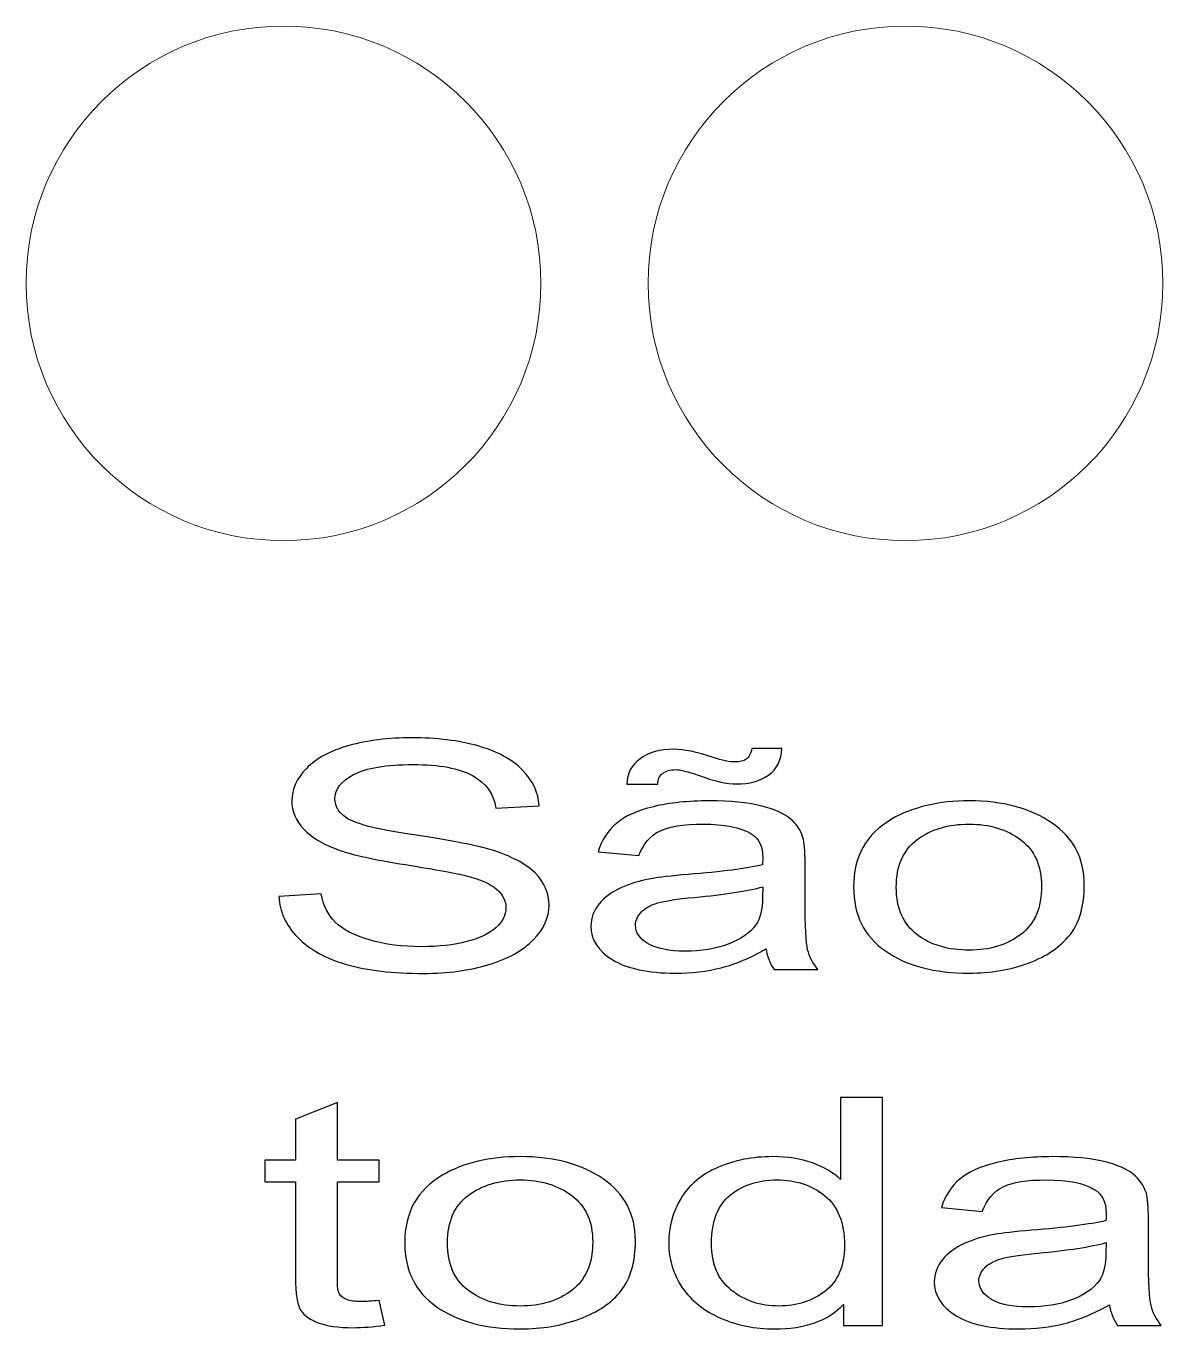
# Model space of a CAD drawing. Header units: millimetres. Extents: x -2444 to 3336, y -980 to 1690.
# Drawn here: x -177.4 to -47.9, y -972.8 to -824.3 of the extents above; entities that cross this region are included whole.
import ezdxf

# ---------------------------------------------------------------- set-up
doc = ezdxf.new("R2010")
doc.units = ezdxf.units.MM
doc.header["$MEASUREMENT"] = 0
doc.layers.add('Camada 1', color=7, linetype='Continuous')

msp = doc.modelspace()

# ---------------------------------------------------------------- linework, layer by layer
at = {"layer": 'Camada 1', "color": 250, "lineweight": 9}
for points in [[(-177.3783, -853.5913), (-177.3783, -869.788), (-164.2482, -882.9181), (-148.0514, -882.9181), (-148.0514, -882.9181), (-131.8545, -882.9182), (-118.7244, -869.7881), (-118.7244, -853.5913), (-118.7244, -853.5913), (-118.7243, -837.3945), (-131.8544, -824.2644), (-148.0512, -824.2644), (-148.0512, -824.2644), (-164.2481, -824.2643), (-177.3783, -837.3944), (-177.3783, -853.5913)], [(-177.3783, -853.5913), (-177.3783, -869.788), (-164.2482, -882.9181), (-148.0514, -882.9181), (-148.0514, -882.9181), (-131.8545, -882.9182), (-118.7244, -869.7881), (-118.7243, -853.5913), (-118.7243, -853.5913), (-118.7243, -837.3945), (-131.8544, -824.2644), (-148.0512, -824.2644), (-148.0512, -824.2644), (-164.2481, -824.2643), (-177.3783, -837.3944), (-177.3783, -853.5913)], [(-177.3783, -853.5913), (-177.3783, -869.788), (-164.2482, -882.9181), (-148.0514, -882.9181), (-148.0514, -882.9181), (-131.8545, -882.9182), (-118.7244, -869.7881), (-118.7243, -853.5913), (-118.7243, -853.5913), (-118.7243, -837.3945), (-131.8544, -824.2644), (-148.0512, -824.2644), (-148.0512, -824.2644), (-164.2481, -824.2643), (-177.3783, -837.3944), (-177.3783, -853.5913)], [(-177.3783, -853.5913), (-177.3783, -869.788), (-164.2482, -882.9181), (-148.0514, -882.9181), (-148.0514, -882.9181), (-131.8545, -882.9182), (-118.7244, -869.7881), (-118.7243, -853.5913), (-118.7243, -853.5913), (-118.7243, -837.3945), (-131.8544, -824.2644), (-148.0512, -824.2644), (-148.0512, -824.2644), (-164.2481, -824.2643), (-177.3783, -837.3944), (-177.3783, -853.5913)], [(-177.3783, -853.5913), (-177.3783, -869.788), (-164.2482, -882.9181), (-148.0514, -882.9181), (-148.0514, -882.9181), (-131.8545, -882.9182), (-118.7244, -869.7881), (-118.7243, -853.5913), (-118.7243, -853.5913), (-118.7243, -837.3945), (-131.8544, -824.2644), (-148.0512, -824.2644), (-148.0512, -824.2644), (-164.2481, -824.2643), (-177.3783, -837.3944), (-177.3783, -853.5913)], [(-177.3783, -853.5913), (-177.3783, -869.788), (-164.2482, -882.9181), (-148.0514, -882.9181), (-148.0514, -882.9181), (-131.8545, -882.9182), (-118.7244, -869.7881), (-118.7243, -853.5913), (-118.7243, -853.5913), (-118.7243, -837.3945), (-131.8544, -824.2644), (-148.0512, -824.2644), (-148.0512, -824.2644), (-164.2481, -824.2643), (-177.3783, -837.3944), (-177.3783, -853.5913)], [(-177.3783, -853.5913), (-177.3783, -869.788), (-164.2482, -882.9181), (-148.0514, -882.9181), (-148.0514, -882.9181), (-131.8545, -882.9182), (-118.7244, -869.7881), (-118.7243, -853.5913), (-118.7243, -853.5913), (-118.7243, -837.3945), (-131.8544, -824.2644), (-148.0512, -824.2644), (-148.0512, -824.2644), (-164.2481, -824.2643), (-177.3783, -837.3944), (-177.3783, -853.5913)], [(-177.3783, -853.5913), (-177.3783, -869.788), (-164.2482, -882.9181), (-148.0514, -882.9181), (-148.0514, -882.9181), (-131.8545, -882.9182), (-118.7244, -869.7881), (-118.7243, -853.5913), (-118.7243, -853.5913), (-118.7243, -837.3945), (-131.8544, -824.2644), (-148.0512, -824.2644), (-148.0512, -824.2644), (-164.2481, -824.2643), (-177.3783, -837.3944), (-177.3783, -853.5913)], [(-177.3783, -853.5913), (-177.3783, -869.788), (-164.2482, -882.9181), (-148.0514, -882.9181), (-148.0514, -882.9181), (-131.8545, -882.9182), (-118.7244, -869.7881), (-118.7243, -853.5913), (-118.7243, -853.5913), (-118.7243, -837.3945), (-131.8544, -824.2644), (-148.0512, -824.2644), (-148.0512, -824.2644), (-164.2481, -824.2643), (-177.3783, -837.3944), (-177.3783, -853.5913)], [(-177.3783, -853.5913), (-177.3783, -869.788), (-164.2482, -882.9181), (-148.0514, -882.9181), (-148.0514, -882.9181), (-131.8545, -882.9182), (-118.7244, -869.7881), (-118.7243, -853.5913), (-118.7243, -853.5913), (-118.7243, -837.3945), (-131.8544, -824.2644), (-148.0512, -824.2644), (-148.0512, -824.2644), (-164.2481, -824.2643), (-177.3783, -837.3944), (-177.3783, -853.5913)], [(-177.3783, -853.5913), (-177.3783, -869.788), (-164.2482, -882.9181), (-148.0514, -882.9181), (-148.0514, -882.9181), (-131.8545, -882.9182), (-118.7244, -869.7881), (-118.7243, -853.5913), (-118.7243, -853.5913), (-118.7243, -837.3945), (-131.8544, -824.2644), (-148.0512, -824.2644), (-148.0512, -824.2644), (-164.2481, -824.2643), (-177.3783, -837.3944), (-177.3783, -853.5913)], [(-177.3783, -853.5913), (-177.3783, -869.788), (-164.2482, -882.9181), (-148.0514, -882.9181), (-148.0514, -882.9181), (-131.8545, -882.9182), (-118.7244, -869.7881), (-118.7243, -853.5913), (-118.7243, -853.5913), (-118.7243, -837.3945), (-131.8544, -824.2644), (-148.0512, -824.2644), (-148.0512, -824.2644), (-164.2481, -824.2643), (-177.3783, -837.3944), (-177.3783, -853.5913)], [(-177.3783, -853.5913), (-177.3783, -869.788), (-164.2482, -882.9181), (-148.0514, -882.9181), (-148.0514, -882.9181), (-131.8545, -882.9182), (-118.7244, -869.7881), (-118.7243, -853.5913), (-118.7243, -853.5913), (-118.7243, -837.3945), (-131.8544, -824.2644), (-148.0512, -824.2644), (-148.0512, -824.2644), (-164.2481, -824.2643), (-177.3783, -837.3944), (-177.3783, -853.5913)], [(-177.3783, -853.5913), (-177.3783, -869.788), (-164.2482, -882.9181), (-148.0514, -882.9181), (-148.0514, -882.9181), (-131.8545, -882.9182), (-118.7244, -869.7881), (-118.7243, -853.5913), (-118.7243, -853.5913), (-118.7243, -837.3945), (-131.8544, -824.2644), (-148.0512, -824.2644), (-148.0512, -824.2644), (-164.2481, -824.2643), (-177.3783, -837.3944), (-177.3783, -853.5913)], [(-177.3783, -853.5913), (-177.3783, -869.788), (-164.2482, -882.9181), (-148.0514, -882.9181), (-148.0514, -882.9181), (-131.8545, -882.9182), (-118.7244, -869.7881), (-118.7243, -853.5913), (-118.7243, -853.5913), (-118.7243, -837.3945), (-131.8544, -824.2644), (-148.0512, -824.2644), (-148.0512, -824.2644), (-164.2481, -824.2643), (-177.3783, -837.3944), (-177.3783, -853.5913)], [(-177.3783, -853.5913), (-177.3783, -869.788), (-164.2482, -882.9181), (-148.0514, -882.9181), (-148.0514, -882.9181), (-131.8545, -882.9182), (-118.7244, -869.7881), (-118.7243, -853.5913), (-118.7243, -853.5913), (-118.7243, -837.3945), (-131.8544, -824.2644), (-148.0512, -824.2644), (-148.0512, -824.2644), (-164.2481, -824.2643), (-177.3783, -837.3944), (-177.3783, -853.5913)], [(-177.3783, -853.5913), (-177.3783, -869.788), (-164.2482, -882.9181), (-148.0514, -882.9181), (-148.0514, -882.9181), (-131.8545, -882.9182), (-118.7244, -869.7881), (-118.7243, -853.5913), (-118.7243, -853.5913), (-118.7243, -837.3945), (-131.8544, -824.2644), (-148.0512, -824.2644), (-148.0512, -824.2644), (-164.2481, -824.2643), (-177.3783, -837.3944), (-177.3783, -853.5913)], [(-177.3783, -853.5913), (-177.3783, -869.788), (-164.2482, -882.9181), (-148.0514, -882.9181), (-148.0514, -882.9181), (-131.8545, -882.9182), (-118.7244, -869.7881), (-118.7243, -853.5913), (-118.7243, -853.5913), (-118.7243, -837.3945), (-131.8544, -824.2644), (-148.0512, -824.2644), (-148.0512, -824.2644), (-164.2481, -824.2643), (-177.3783, -837.3944), (-177.3783, -853.5913)], [(-177.3783, -853.5913), (-177.3783, -869.788), (-164.2482, -882.9181), (-148.0514, -882.9181), (-148.0514, -882.9181), (-131.8545, -882.9182), (-118.7244, -869.7881), (-118.7243, -853.5913), (-118.7243, -853.5913), (-118.7243, -837.3945), (-131.8544, -824.2644), (-148.0512, -824.2644), (-148.0512, -824.2644), (-164.2481, -824.2643), (-177.3783, -837.3944), (-177.3783, -853.5913)], [(-177.3783, -853.5913), (-177.3783, -869.788), (-164.2482, -882.9181), (-148.0514, -882.9181), (-148.0514, -882.9181), (-131.8545, -882.9182), (-118.7244, -869.7881), (-118.7243, -853.5913), (-118.7243, -853.5913), (-118.7243, -837.3945), (-131.8544, -824.2644), (-148.0512, -824.2644), (-148.0512, -824.2644), (-164.2481, -824.2643), (-177.3783, -837.3944), (-177.3783, -853.5913)], [(-177.3783, -853.5913), (-177.3783, -869.788), (-164.2482, -882.9181), (-148.0514, -882.9181), (-148.0514, -882.9181), (-131.8545, -882.9182), (-118.7244, -869.7881), (-118.7243, -853.5913), (-118.7243, -853.5913), (-118.7243, -837.3945), (-131.8544, -824.2644), (-148.0512, -824.2644), (-148.0512, -824.2644), (-164.2481, -824.2643), (-177.3783, -837.3944), (-177.3783, -853.5913)], [(-106.5148, -853.5912), (-106.5148, -869.7879), (-93.3847, -882.918), (-77.1879, -882.918), (-77.1879, -882.918), (-60.991, -882.9181), (-47.8609, -869.788), (-47.8609, -853.5912), (-47.8609, -853.5912), (-47.8608, -837.3944), (-60.9909, -824.2643), (-77.1877, -824.2643), (-77.1877, -824.2643), (-93.3846, -824.2642), (-106.5148, -837.3943), (-106.5148, -853.5912)], [(-106.5148, -853.5912), (-106.5148, -869.7879), (-93.3847, -882.918), (-77.1879, -882.918), (-77.1879, -882.918), (-60.991, -882.9181), (-47.8609, -869.788), (-47.8608, -853.5912), (-47.8608, -853.5912), (-47.8608, -837.3944), (-60.9909, -824.2643), (-77.1877, -824.2643), (-77.1877, -824.2643), (-93.3846, -824.2642), (-106.5148, -837.3943), (-106.5148, -853.5912)], [(-106.5148, -853.5912), (-106.5148, -869.7879), (-93.3847, -882.918), (-77.1879, -882.918), (-77.1879, -882.918), (-60.991, -882.9181), (-47.8609, -869.788), (-47.8608, -853.5912), (-47.8608, -853.5912), (-47.8608, -837.3944), (-60.9909, -824.2643), (-77.1877, -824.2643), (-77.1877, -824.2643), (-93.3846, -824.2642), (-106.5148, -837.3943), (-106.5148, -853.5912)], [(-106.5148, -853.5912), (-106.5148, -869.7879), (-93.3847, -882.918), (-77.1879, -882.918), (-77.1879, -882.918), (-60.991, -882.9181), (-47.8609, -869.788), (-47.8608, -853.5912), (-47.8608, -853.5912), (-47.8608, -837.3944), (-60.9909, -824.2643), (-77.1877, -824.2643), (-77.1877, -824.2643), (-93.3846, -824.2642), (-106.5148, -837.3943), (-106.5148, -853.5912)], [(-106.5148, -853.5912), (-106.5148, -869.7879), (-93.3847, -882.918), (-77.1879, -882.918), (-77.1879, -882.918), (-60.991, -882.9181), (-47.8609, -869.788), (-47.8608, -853.5912), (-47.8608, -853.5912), (-47.8608, -837.3944), (-60.9909, -824.2643), (-77.1877, -824.2643), (-77.1877, -824.2643), (-93.3846, -824.2642), (-106.5148, -837.3943), (-106.5148, -853.5912)], [(-106.5148, -853.5912), (-106.5148, -869.7879), (-93.3847, -882.918), (-77.1879, -882.918), (-77.1879, -882.918), (-60.991, -882.9181), (-47.8609, -869.788), (-47.8608, -853.5912), (-47.8608, -853.5912), (-47.8608, -837.3944), (-60.9909, -824.2643), (-77.1877, -824.2643), (-77.1877, -824.2643), (-93.3846, -824.2642), (-106.5148, -837.3943), (-106.5148, -853.5912)], [(-106.5148, -853.5912), (-106.5148, -869.7879), (-93.3847, -882.918), (-77.1879, -882.918), (-77.1879, -882.918), (-60.991, -882.9181), (-47.8609, -869.788), (-47.8608, -853.5912), (-47.8608, -853.5912), (-47.8608, -837.3944), (-60.9909, -824.2643), (-77.1877, -824.2643), (-77.1877, -824.2643), (-93.3846, -824.2642), (-106.5148, -837.3943), (-106.5148, -853.5912)], [(-106.5148, -853.5912), (-106.5148, -869.7879), (-93.3847, -882.918), (-77.1879, -882.918), (-77.1879, -882.918), (-60.991, -882.9181), (-47.8609, -869.788), (-47.8608, -853.5912), (-47.8608, -853.5912), (-47.8608, -837.3944), (-60.9909, -824.2643), (-77.1877, -824.2643), (-77.1877, -824.2643), (-93.3846, -824.2642), (-106.5148, -837.3943), (-106.5148, -853.5912)], [(-106.5148, -853.5912), (-106.5148, -869.7879), (-93.3847, -882.918), (-77.1879, -882.918), (-77.1879, -882.918), (-60.991, -882.9181), (-47.8609, -869.788), (-47.8608, -853.5912), (-47.8608, -853.5912), (-47.8608, -837.3944), (-60.9909, -824.2643), (-77.1877, -824.2643), (-77.1877, -824.2643), (-93.3846, -824.2642), (-106.5148, -837.3943), (-106.5148, -853.5912)], [(-106.5148, -853.5912), (-106.5148, -869.7879), (-93.3847, -882.918), (-77.1879, -882.918), (-77.1879, -882.918), (-60.991, -882.9181), (-47.8609, -869.788), (-47.8608, -853.5912), (-47.8608, -853.5912), (-47.8608, -837.3944), (-60.9909, -824.2643), (-77.1877, -824.2643), (-77.1877, -824.2643), (-93.3846, -824.2642), (-106.5148, -837.3943), (-106.5148, -853.5912)], [(-106.5148, -853.5912), (-106.5148, -869.7879), (-93.3847, -882.918), (-77.1879, -882.918), (-77.1879, -882.918), (-60.991, -882.9181), (-47.8609, -869.788), (-47.8608, -853.5912), (-47.8608, -853.5912), (-47.8608, -837.3944), (-60.9909, -824.2643), (-77.1877, -824.2643), (-77.1877, -824.2643), (-93.3846, -824.2642), (-106.5148, -837.3943), (-106.5148, -853.5912)], [(-106.5148, -853.5912), (-106.5148, -869.7879), (-93.3847, -882.918), (-77.1879, -882.918), (-77.1879, -882.918), (-60.991, -882.9181), (-47.8609, -869.788), (-47.8608, -853.5912), (-47.8608, -853.5912), (-47.8608, -837.3944), (-60.9909, -824.2643), (-77.1877, -824.2643), (-77.1877, -824.2643), (-93.3846, -824.2642), (-106.5148, -837.3943), (-106.5148, -853.5912)], [(-106.5148, -853.5912), (-106.5148, -869.7879), (-93.3847, -882.918), (-77.1879, -882.918), (-77.1879, -882.918), (-60.991, -882.9181), (-47.8609, -869.788), (-47.8608, -853.5912), (-47.8608, -853.5912), (-47.8608, -837.3944), (-60.9909, -824.2643), (-77.1877, -824.2643), (-77.1877, -824.2643), (-93.3846, -824.2642), (-106.5148, -837.3943), (-106.5148, -853.5912)], [(-106.5148, -853.5912), (-106.5148, -869.7879), (-93.3847, -882.918), (-77.1879, -882.918), (-77.1879, -882.918), (-60.991, -882.9181), (-47.8609, -869.788), (-47.8608, -853.5912), (-47.8608, -853.5912), (-47.8608, -837.3944), (-60.9909, -824.2643), (-77.1877, -824.2643), (-77.1877, -824.2643), (-93.3846, -824.2642), (-106.5148, -837.3943), (-106.5148, -853.5912)], [(-106.5148, -853.5912), (-106.5148, -869.7879), (-93.3847, -882.918), (-77.1879, -882.918), (-77.1879, -882.918), (-60.991, -882.9181), (-47.8609, -869.788), (-47.8608, -853.5912), (-47.8608, -853.5912), (-47.8608, -837.3944), (-60.9909, -824.2643), (-77.1877, -824.2643), (-77.1877, -824.2643), (-93.3846, -824.2642), (-106.5148, -837.3943), (-106.5148, -853.5912)], [(-106.5148, -853.5912), (-106.5148, -869.7879), (-93.3847, -882.918), (-77.1879, -882.918), (-77.1879, -882.918), (-60.991, -882.9181), (-47.8609, -869.788), (-47.8608, -853.5912), (-47.8608, -853.5912), (-47.8608, -837.3944), (-60.9909, -824.2643), (-77.1877, -824.2643), (-77.1877, -824.2643), (-93.3846, -824.2642), (-106.5148, -837.3943), (-106.5148, -853.5912)], [(-106.5148, -853.5912), (-106.5148, -869.7879), (-93.3847, -882.918), (-77.1879, -882.918), (-77.1879, -882.918), (-60.991, -882.9181), (-47.8609, -869.788), (-47.8608, -853.5912), (-47.8608, -853.5912), (-47.8608, -837.3944), (-60.9909, -824.2643), (-77.1877, -824.2643), (-77.1877, -824.2643), (-93.3846, -824.2642), (-106.5148, -837.3943), (-106.5148, -853.5912)], [(-106.5148, -853.5912), (-106.5148, -869.7879), (-93.3847, -882.918), (-77.1879, -882.918), (-77.1879, -882.918), (-60.991, -882.9181), (-47.8609, -869.788), (-47.8608, -853.5912), (-47.8608, -853.5912), (-47.8608, -837.3944), (-60.9909, -824.2643), (-77.1877, -824.2643), (-77.1877, -824.2643), (-93.3846, -824.2642), (-106.5148, -837.3943), (-106.5148, -853.5912)], [(-106.5148, -853.5912), (-106.5148, -869.7879), (-93.3847, -882.918), (-77.1879, -882.918), (-77.1879, -882.918), (-60.991, -882.9181), (-47.8609, -869.788), (-47.8608, -853.5912), (-47.8608, -853.5912), (-47.8608, -837.3944), (-60.9909, -824.2643), (-77.1877, -824.2643), (-77.1877, -824.2643), (-93.3846, -824.2642), (-106.5148, -837.3943), (-106.5148, -853.5912)], [(-106.5148, -853.5912), (-106.5148, -869.7879), (-93.3847, -882.918), (-77.1879, -882.918), (-77.1879, -882.918), (-60.991, -882.9181), (-47.8609, -869.788), (-47.8608, -853.5912), (-47.8608, -853.5912), (-47.8608, -837.3944), (-60.9909, -824.2643), (-77.1877, -824.2643), (-77.1877, -824.2643), (-93.3846, -824.2642), (-106.5148, -837.3943), (-106.5148, -853.5912)], [(-106.5148, -853.5912), (-106.5148, -869.7879), (-93.3847, -882.918), (-77.1879, -882.918), (-77.1879, -882.918), (-60.991, -882.9181), (-47.8609, -869.788), (-47.8608, -853.5912), (-47.8608, -853.5912), (-47.8608, -837.3944), (-60.9909, -824.2643), (-77.1877, -824.2643), (-77.1877, -824.2643), (-93.3846, -824.2642), (-106.5148, -837.3943), (-106.5148, -853.5912)]]:
    msp.add_open_spline(points, degree=3, knots=[0, 0, 0, 0, 0.2, 0.2, 0.2, 0.2, 0.4, 0.4, 0.4, 0.4, 0.6, 0.6, 0.6, 0.6, 1, 1, 1, 1], dxfattribs=at)
for points in [[(-148.0512, -824.2644), (-148.0512, -824.2644), (-148.0512, -824.2644), (-148.0512, -824.2644)], [(-77.1877, -824.2643), (-77.1877, -824.2643), (-77.1877, -824.2643), (-77.1877, -824.2643)], [(-177.3783, -853.5913), (-177.3783, -853.5913), (-177.3783, -853.5913), (-177.3783, -853.5913)], [(-177.3783, -853.5913), (-177.3783, -853.5913), (-177.3783, -853.5913), (-177.3783, -853.5913)], [(-118.7244, -853.5913), (-118.7244, -853.5913), (-118.7243, -853.5913), (-118.7243, -853.5913)], [(-106.5148, -853.5912), (-106.5148, -853.5912), (-106.5148, -853.5912), (-106.5148, -853.5912)], [(-106.5148, -853.5912), (-106.5148, -853.5912), (-106.5148, -853.5912), (-106.5148, -853.5912)], [(-47.8609, -853.5912), (-47.8609, -853.5912), (-47.8608, -853.5912), (-47.8608, -853.5912)], [(-148.0514, -882.9181), (-148.0514, -882.9181), (-148.0514, -882.9181), (-148.0514, -882.9181)], [(-77.1879, -882.918), (-77.1879, -882.918), (-77.1879, -882.918), (-77.1879, -882.918)]]:
    msp.add_open_spline(points, degree=3, dxfattribs=at)
at = {"layer": 'Camada 1', "color": 250}
for points, knots in [([(-148.5678, -923.4675), (-148.5678, -923.4675), (-143.7535, -923.1771), (-143.7535, -923.1771), (-143.7535, -923.1771), (-143.528, -924.4839), (-142.9962, -925.5548), (-142.1577, -926.3958), (-142.1577, -926.3958), (-141.3194, -927.2307), (-140.021, -927.9083), (-138.2632, -928.4286), (-138.2632, -928.4286), (-136.5051, -928.9429), (-134.5218, -929.203), (-132.3219, -929.203), (-132.3219, -929.203), (-130.3655, -929.203), (-128.6437, -929.0094), (-127.147, -928.6162), (-127.147, -928.6162), (-125.6505, -928.2229), (-124.5417, -927.6845), (-123.8114, -927.0008), (-123.8114, -927.0008), (-123.0811, -926.3171), (-122.7116, -925.573), (-122.7116, -924.7743), (-122.7116, -924.7743), (-122.7116, -923.9636), (-123.0631, -923.2558), (-123.7663, -922.6447), (-123.7663, -922.6447), (-124.4696, -922.0397), (-125.6325, -921.5315), (-127.2552, -921.114), (-127.2552, -921.114), (-128.292, -920.8478), (-130.591, -920.4243), (-134.1521, -919.8495), (-134.1521, -919.8495), (-137.7132, -919.2748), (-140.2013, -918.7363), (-141.6259, -918.2281), (-141.6259, -918.2281), (-143.4739, -917.5747), (-144.8444, -916.764), (-145.7459, -915.802), (-145.7459, -915.802), (-146.6564, -914.84), (-147.1071, -913.7571), (-147.1071, -912.5652), (-147.1071, -912.5652), (-147.1071, -911.2462), (-146.5482, -910.0181), (-145.4394, -908.8806), (-145.4394, -908.8806), (-144.3305, -907.7372), (-142.7167, -906.872), (-140.58, -906.2791), (-140.58, -906.2791), (-138.4524, -905.6862), (-136.0813, -905.3897), (-133.4759, -905.3897), (-133.4759, -905.3897), (-130.609, -905.3897), (-128.0757, -905.6983), (-125.8849, -906.3214), (-125.8849, -906.3214), (-123.6941, -906.9385), (-122.0084, -907.8521), (-120.8273, -909.0621), (-120.8273, -909.0621), (-119.6462, -910.2661), (-119.0152, -911.6335), (-118.925, -913.1581), (-118.925, -913.1581), (-118.925, -913.1581), (-123.8475, -913.4122), (-123.8475, -913.4122), (-123.8475, -913.4122), (-124.1088, -911.7726), (-125.0014, -910.5323), (-126.5251, -909.6974), (-126.5251, -909.6974), (-128.0487, -908.8564), (-130.3025, -908.439), (-133.2775, -908.439), (-133.2775, -908.439), (-136.3789, -908.439), (-138.6418, -908.8201), (-140.0571, -909.5825), (-140.0571, -909.5825), (-141.4726, -910.3448), (-142.1848, -911.2644), (-142.1848, -912.3413), (-142.1848, -912.3413), (-142.1848, -913.273), (-141.68, -914.0414), (-140.6792, -914.6464), (-140.6792, -914.6464), (-139.6876, -915.2454), (-137.1181, -915.8685), (-132.953, -916.4978), (-132.953, -916.4978), (-128.788, -917.133), (-125.9301, -917.6836), (-124.3794, -918.1555), (-124.3794, -918.1555), (-122.1346, -918.8513), (-120.4667, -919.7285), (-119.3938, -920.7994), (-119.3938, -920.7994), (-118.3211, -921.8642), (-117.7891, -923.0924), (-117.7891, -924.4839), (-117.7891, -924.4839), (-117.7891, -925.8694), (-118.3752, -927.1641), (-119.5561, -928.3863), (-119.5561, -928.3863), (-120.7372, -929.6084), (-122.4231, -930.5583), (-124.6319, -931.2359), (-124.6319, -931.2359), (-126.8405, -931.9135), (-129.3198, -932.2523), (-132.0875, -932.2523), (-132.0875, -932.2523), (-135.5856, -932.2523), (-138.5156, -931.9075), (-140.8776, -931.2238), (-140.8776, -931.2238), (-143.2486, -930.5401), (-145.0968, -929.5116), (-146.44, -928.1322), (-146.44, -928.1322), (-147.7924, -926.7588), (-148.4956, -925.2039), (-148.5678, -923.4675)], [0, 0, 0, 0, 0.02777778, 0.02777778, 0.02777778, 0.02777778, 0.05555556, 0.05555556, 0.05555556, 0.05555556, 0.08333333, 0.08333333, 0.08333333, 0.08333333, 0.11111111, 0.11111111, 0.11111111, 0.11111111, 0.13888889, 0.13888889, 0.13888889, 0.13888889, 0.16666667, 0.16666667, 0.16666667, 0.16666667, 0.19444444, 0.19444444, 0.19444444, 0.19444444, 0.22222222, 0.22222222, 0.22222222, 0.22222222, 0.25, 0.25, 0.25, 0.25, 0.27777778, 0.27777778, 0.27777778, 0.27777778, 0.30555556, 0.30555556, 0.30555556, 0.30555556, 0.33333333, 0.33333333, 0.33333333, 0.33333333, 0.36111111, 0.36111111, 0.36111111, 0.36111111, 0.38888889, 0.38888889, 0.38888889, 0.38888889, 0.41666667, 0.41666667, 0.41666667, 0.41666667, 0.44444444, 0.44444444, 0.44444444, 0.44444444, 0.47222222, 0.47222222, 0.47222222, 0.47222222, 0.5, 0.5, 0.5, 0.5, 0.52777778, 0.52777778, 0.52777778, 0.52777778, 0.55555556, 0.55555556, 0.55555556, 0.55555556, 0.58333333, 0.58333333, 0.58333333, 0.58333333, 0.61111111, 0.61111111, 0.61111111, 0.61111111, 0.63888889, 0.63888889, 0.63888889, 0.63888889, 0.66666667, 0.66666667, 0.66666667, 0.66666667, 0.69444444, 0.69444444, 0.69444444, 0.69444444, 0.72222222, 0.72222222, 0.72222222, 0.72222222, 0.75, 0.75, 0.75, 0.75, 0.77777778, 0.77777778, 0.77777778, 0.77777778, 0.80555556, 0.80555556, 0.80555556, 0.80555556, 0.83333333, 0.83333333, 0.83333333, 0.83333333, 0.86111111, 0.86111111, 0.86111111, 0.86111111, 0.88888889, 0.88888889, 0.88888889, 0.88888889, 0.91666667, 0.91666667, 0.91666667, 0.91666667, 0.94444444, 0.94444444, 0.94444444, 0.94444444, 1, 1, 1, 1]), ([(-108.918, -910.6896), (-108.936, -909.4736), (-108.4312, -908.5055), (-107.4124, -907.7795), (-107.4124, -907.7795), (-106.4118, -907.0596), (-105.1225, -906.6965), (-103.5539, -906.6965), (-103.5539, -906.6965), (-102.463, -906.6965), (-100.9754, -907.0051), (-99.1002, -907.6283), (-99.1002, -907.6283), (-98.0634, -907.9731), (-97.234, -908.1486), (-96.621, -908.1486), (-96.621, -908.1486), (-96.0531, -908.1486), (-95.6204, -908.0457), (-95.3228, -907.84), (-95.3228, -907.84), (-95.0254, -907.6404), (-94.8179, -907.229), (-94.6917, -906.6239), (-94.6917, -906.6239), (-94.6917, -906.6239), (-91.2838, -906.6239), (-91.2838, -906.6239), (-91.2838, -906.6239), (-91.3379, -907.9671), (-91.8429, -908.9714), (-92.7985, -909.643), (-92.7985, -909.643), (-93.7541, -910.3145), (-94.9622, -910.6533), (-96.4407, -910.6533), (-96.4407, -910.6533), (-97.5405, -910.6533), (-99.0011, -910.3206), (-100.8042, -909.6611), (-100.8042, -909.6611), (-101.9852, -909.2316), (-102.8507, -909.0198), (-103.4005, -909.0198), (-103.4005, -909.0198), (-103.9956, -909.0198), (-104.4824, -909.1589), (-104.843, -909.4433), (-104.843, -909.4433), (-105.2307, -909.7216), (-105.4201, -910.1391), (-105.4021, -910.6896), (-105.4021, -910.6896), (-105.4021, -910.6896), (-108.918, -910.6896), (-108.918, -910.6896)], [0, 0, 0, 0, 0.06666667, 0.06666667, 0.06666667, 0.06666667, 0.13333333, 0.13333333, 0.13333333, 0.13333333, 0.2, 0.2, 0.2, 0.2, 0.26666667, 0.26666667, 0.26666667, 0.26666667, 0.33333333, 0.33333333, 0.33333333, 0.33333333, 0.4, 0.4, 0.4, 0.4, 0.46666667, 0.46666667, 0.46666667, 0.46666667, 0.53333333, 0.53333333, 0.53333333, 0.53333333, 0.6, 0.6, 0.6, 0.6, 0.66666667, 0.66666667, 0.66666667, 0.66666667, 0.73333333, 0.73333333, 0.73333333, 0.73333333, 0.8, 0.8, 0.8, 0.8, 0.86666667, 0.86666667, 0.86666667, 0.86666667, 1, 1, 1, 1]), ([(-93.069, -929.4571), (-94.836, -930.4675), (-96.5399, -931.1754), (-98.1717, -931.5928), (-98.1717, -931.5928), (-99.8034, -932.0103), (-101.5525, -932.216), (-103.4277, -932.216), (-103.4277, -932.216), (-106.5109, -932.216), (-108.8819, -931.7138), (-110.5407, -930.7035), (-110.5407, -930.7035), (-112.1997, -929.6992), (-113.0291, -928.4105), (-113.0291, -926.8435), (-113.0291, -926.8435), (-113.0291, -925.9239), (-112.7135, -925.0829), (-112.0915, -924.3206), (-112.0915, -924.3206), (-111.4603, -923.5583), (-110.64, -922.9533), (-109.6303, -922.4934), (-109.6303, -922.4934), (-108.6115, -922.0336), (-107.4756, -921.6827), (-106.2044, -921.4468), (-106.2044, -921.4468), (-105.2668, -921.2834), (-103.8513, -921.1261), (-101.9672, -920.9688), (-101.9672, -920.9688), (-98.1266, -920.6663), (-95.2867, -920.2972), (-93.4746, -919.8737), (-93.4746, -919.8737), (-93.4566, -919.4381), (-93.4476, -919.1598), (-93.4476, -919.0449), (-93.4476, -919.0449), (-93.4476, -917.7501), (-93.8984, -916.8366), (-94.7999, -916.3042), (-94.7999, -916.3042), (-96.017, -915.5842), (-97.829, -915.2272), (-100.2272, -915.2272), (-100.2272, -915.2272), (-102.4721, -915.2272), (-104.1309, -915.4934), (-105.1946, -916.0198), (-105.1946, -916.0198), (-106.2675, -916.5462), (-107.0518, -917.4779), (-107.5657, -918.821), (-107.5657, -918.821), (-107.5657, -918.821), (-112.2177, -918.3854), (-112.2177, -918.3854), (-112.2177, -918.3854), (-111.7939, -917.0483), (-111.0997, -915.9653), (-110.126, -915.1425), (-110.126, -915.1425), (-109.1524, -914.3197), (-107.746, -913.6905), (-105.9069, -913.2428), (-105.9069, -913.2428), (-104.0768, -912.8011), (-101.9401, -912.5773), (-99.524, -912.5773), (-99.524, -912.5773), (-97.1258, -912.5773), (-95.1696, -912.7648), (-93.664, -913.146), (-93.664, -913.146), (-92.1675, -913.5271), (-91.0585, -913.9991), (-90.3553, -914.5738), (-90.3553, -914.5738), (-89.6521, -915.1486), (-89.1562, -915.8746), (-88.8677, -916.7519), (-88.8677, -916.7519), (-88.7146, -917.2964), (-88.6333, -918.2765), (-88.6333, -919.6862), (-88.6333, -919.6862), (-88.6333, -919.6862), (-88.6333, -923.9213), (-88.6333, -923.9213), (-88.6333, -923.9213), (-88.6333, -926.8798), (-88.5343, -928.7493), (-88.3359, -929.5418), (-88.3359, -929.5418), (-88.1465, -930.3344), (-87.7499, -931.0907), (-87.1729, -931.8167), (-87.1729, -931.8167), (-87.1729, -931.8167), (-92.1494, -931.8167), (-92.1494, -931.8167), (-92.1494, -931.8167), (-92.6272, -931.1451), (-92.9337, -930.3586), (-93.069, -929.4571)], [0, 0, 0, 0, 0.03571429, 0.03571429, 0.03571429, 0.03571429, 0.07142857, 0.07142857, 0.07142857, 0.07142857, 0.10714286, 0.10714286, 0.10714286, 0.10714286, 0.14285714, 0.14285714, 0.14285714, 0.14285714, 0.17857143, 0.17857143, 0.17857143, 0.17857143, 0.21428571, 0.21428571, 0.21428571, 0.21428571, 0.25, 0.25, 0.25, 0.25, 0.28571429, 0.28571429, 0.28571429, 0.28571429, 0.32142857, 0.32142857, 0.32142857, 0.32142857, 0.35714286, 0.35714286, 0.35714286, 0.35714286, 0.39285714, 0.39285714, 0.39285714, 0.39285714, 0.42857143, 0.42857143, 0.42857143, 0.42857143, 0.46428571, 0.46428571, 0.46428571, 0.46428571, 0.5, 0.5, 0.5, 0.5, 0.53571429, 0.53571429, 0.53571429, 0.53571429, 0.57142857, 0.57142857, 0.57142857, 0.57142857, 0.60714286, 0.60714286, 0.60714286, 0.60714286, 0.64285714, 0.64285714, 0.64285714, 0.64285714, 0.67857143, 0.67857143, 0.67857143, 0.67857143, 0.71428571, 0.71428571, 0.71428571, 0.71428571, 0.75, 0.75, 0.75, 0.75, 0.78571429, 0.78571429, 0.78571429, 0.78571429, 0.82142857, 0.82142857, 0.82142857, 0.82142857, 0.85714286, 0.85714286, 0.85714286, 0.85714286, 0.89285714, 0.89285714, 0.89285714, 0.89285714, 0.92857143, 0.92857143, 0.92857143, 0.92857143, 1, 1, 1, 1]), ([(-83.107, -922.3966), (-83.107, -918.9178), (-81.6645, -916.3405), (-78.7706, -914.6646), (-78.7706, -914.6646), (-76.3634, -913.273), (-73.4154, -912.5773), (-69.9445, -912.5773), (-69.9445, -912.5773), (-66.0949, -912.5773), (-62.9394, -913.4243), (-60.4873, -915.1183), (-60.4873, -915.1183), (-58.0441, -916.8063), (-56.818, -919.1477), (-56.818, -922.1304), (-56.818, -922.1304), (-56.818, -924.5505), (-57.3589, -926.4502), (-58.4408, -927.8357), (-58.4408, -927.8357), (-59.5226, -929.2212), (-61.1003, -930.2981), (-63.1738, -931.0665), (-63.1738, -931.0665), (-65.2384, -931.8349), (-67.5013, -932.216), (-69.9445, -932.216), (-69.9445, -932.216), (-73.8751, -932.216), (-77.0486, -931.375), (-79.4738, -929.6871), (-79.4738, -929.6871), (-81.8989, -927.9991), (-83.107, -925.5669), (-83.107, -922.3966)], [0, 0, 0, 0, 0.1, 0.1, 0.1, 0.1, 0.2, 0.2, 0.2, 0.2, 0.3, 0.3, 0.3, 0.3, 0.4, 0.4, 0.4, 0.4, 0.5, 0.5, 0.5, 0.5, 0.6, 0.6, 0.6, 0.6, 0.7, 0.7, 0.7, 0.7, 0.8, 0.8, 0.8, 0.8, 1, 1, 1, 1]), ([(-78.2386, -922.4027), (-78.2386, -924.8106), (-77.4542, -926.6136), (-75.8856, -927.8055), (-75.8856, -927.8055), (-74.3078, -929.0034), (-72.3336, -929.6024), (-69.9445, -929.6024), (-69.9445, -929.6024), (-67.5823, -929.6024), (-65.617, -929.0034), (-64.0393, -927.7994), (-64.0393, -927.7994), (-62.4706, -926.5954), (-61.6864, -924.7622), (-61.6864, -922.2998), (-61.6864, -922.2998), (-61.6864, -919.9766), (-62.4797, -918.216), (-64.0573, -917.0241), (-64.0573, -917.0241), (-65.635, -915.8262), (-67.6004, -915.2272), (-69.9445, -915.2272), (-69.9445, -915.2272), (-72.3336, -915.2272), (-74.3078, -915.8201), (-75.8856, -917.012), (-75.8856, -917.012), (-77.4542, -918.2039), (-78.2386, -920.0008), (-78.2386, -922.4027)], [0, 0, 0, 0, 0.11111111, 0.11111111, 0.11111111, 0.11111111, 0.22222222, 0.22222222, 0.22222222, 0.22222222, 0.33333333, 0.33333333, 0.33333333, 0.33333333, 0.44444444, 0.44444444, 0.44444444, 0.44444444, 0.55555556, 0.55555556, 0.55555556, 0.55555556, 0.66666667, 0.66666667, 0.66666667, 0.66666667, 0.77777778, 0.77777778, 0.77777778, 0.77777778, 1, 1, 1, 1]), ([(-93.4476, -922.3785), (-95.1785, -922.8504), (-97.7749, -923.2497), (-101.2369, -923.5764), (-101.2369, -923.5764), (-103.2022, -923.764), (-104.5906, -923.9757), (-105.4021, -924.2117), (-105.4021, -924.2117), (-106.2134, -924.4476), (-106.8354, -924.7925), (-107.2772, -925.2402), (-107.2772, -925.2402), (-107.7189, -925.694), (-107.9444, -926.1961), (-107.9444, -926.7527), (-107.9444, -926.7527), (-107.9444, -927.5937), (-107.4665, -928.3016), (-106.5019, -928.8642), (-106.5019, -928.8642), (-105.5372, -929.4269), (-104.1309, -929.7113), (-102.2827, -929.7113), (-102.2827, -929.7113), (-100.4525, -929.7113), (-98.8208, -929.445), (-97.3873, -928.9066), (-97.3873, -928.9066), (-95.9629, -928.3742), (-94.9081, -927.6421), (-94.241, -926.7164), (-94.241, -926.7164), (-93.727, -925.9965), (-93.4746, -924.9377), (-93.4746, -923.5401), (-93.4746, -923.5401), (-93.4746, -923.5401), (-93.4476, -922.3785), (-93.4476, -922.3785)], [0, 0, 0, 0, 0.09090909, 0.09090909, 0.09090909, 0.09090909, 0.18181818, 0.18181818, 0.18181818, 0.18181818, 0.27272727, 0.27272727, 0.27272727, 0.27272727, 0.36363636, 0.36363636, 0.36363636, 0.36363636, 0.45454545, 0.45454545, 0.45454545, 0.45454545, 0.54545455, 0.54545455, 0.54545455, 0.54545455, 0.63636364, 0.63636364, 0.63636364, 0.63636364, 0.72727273, 0.72727273, 0.72727273, 0.72727273, 0.81818182, 0.81818182, 0.81818182, 0.81818182, 1, 1, 1, 1]), ([(-137.1542, -969.5211), (-137.1542, -969.5211), (-136.5051, -972.3404), (-136.5051, -972.3404), (-136.5051, -972.3404), (-137.8394, -972.528), (-139.0385, -972.6248), (-140.0842, -972.6248), (-140.0842, -972.6248), (-141.8062, -972.6248), (-143.1405, -972.4433), (-144.0961, -972.0742), (-144.0961, -972.0742), (-145.0427, -971.7052), (-145.7099, -971.2272), (-146.0974, -970.6283), (-146.0974, -970.6283), (-146.4852, -970.0293), (-146.6744, -968.7709), (-146.6744, -966.853), (-146.6744, -966.853), (-146.6744, -966.853), (-146.6744, -955.999), (-146.6744, -955.999), (-146.6744, -955.999), (-146.6744, -955.999), (-150.1905, -955.999), (-150.1905, -955.999), (-150.1905, -955.999), (-150.1905, -955.999), (-150.1905, -953.5306), (-150.1905, -953.5306), (-150.1905, -953.5306), (-150.1905, -953.5306), (-146.6744, -953.5306), (-146.6744, -953.5306), (-146.6744, -953.5306), (-146.6744, -953.5306), (-146.6744, -948.872), (-146.6744, -948.872), (-146.6744, -948.872), (-146.6744, -948.872), (-141.9144, -946.9541), (-141.9144, -946.9541), (-141.9144, -946.9541), (-141.9144, -946.9541), (-141.9144, -953.5306), (-141.9144, -953.5306), (-141.9144, -953.5306), (-141.9144, -953.5306), (-137.1542, -953.5306), (-137.1542, -953.5306), (-137.1542, -953.5306), (-137.1542, -953.5306), (-137.1542, -955.999), (-137.1542, -955.999), (-137.1542, -955.999), (-137.1542, -955.999), (-141.9144, -955.999), (-141.9144, -955.999), (-141.9144, -955.999), (-141.9144, -955.999), (-141.9144, -967.0345), (-141.9144, -967.0345), (-141.9144, -967.0345), (-141.9144, -967.9481), (-141.8332, -968.5349), (-141.662, -968.7951), (-141.662, -968.7951), (-141.4997, -969.0552), (-141.2292, -969.2609), (-140.8504, -969.4182), (-140.8504, -969.4182), (-140.4718, -969.5695), (-139.9309, -969.6481), (-139.2277, -969.6481), (-139.2277, -969.6481), (-138.7048, -969.6481), (-138.0107, -969.6058), (-137.1542, -969.5211)], [0, 0, 0, 0, 0.04761905, 0.04761905, 0.04761905, 0.04761905, 0.0952381, 0.0952381, 0.0952381, 0.0952381, 0.14285714, 0.14285714, 0.14285714, 0.14285714, 0.19047619, 0.19047619, 0.19047619, 0.19047619, 0.23809524, 0.23809524, 0.23809524, 0.23809524, 0.28571429, 0.28571429, 0.28571429, 0.28571429, 0.33333333, 0.33333333, 0.33333333, 0.33333333, 0.38095238, 0.38095238, 0.38095238, 0.38095238, 0.42857143, 0.42857143, 0.42857143, 0.42857143, 0.47619048, 0.47619048, 0.47619048, 0.47619048, 0.52380952, 0.52380952, 0.52380952, 0.52380952, 0.57142857, 0.57142857, 0.57142857, 0.57142857, 0.61904762, 0.61904762, 0.61904762, 0.61904762, 0.66666667, 0.66666667, 0.66666667, 0.66666667, 0.71428571, 0.71428571, 0.71428571, 0.71428571, 0.76190476, 0.76190476, 0.76190476, 0.76190476, 0.80952381, 0.80952381, 0.80952381, 0.80952381, 0.85714286, 0.85714286, 0.85714286, 0.85714286, 0.9047619, 0.9047619, 0.9047619, 0.9047619, 1, 1, 1, 1]), ([(-84.2518, -972.3707), (-84.2518, -972.3707), (-84.2518, -969.9809), (-84.2518, -969.9809), (-84.2518, -969.9809), (-86.0279, -971.8383), (-88.6423, -972.77), (-92.0952, -972.77), (-92.0952, -972.77), (-94.331, -972.77), (-96.3866, -972.3586), (-98.2526, -971.5297), (-98.2526, -971.5297), (-100.128, -970.7069), (-101.5793, -969.5513), (-102.6162, -968.0751), (-102.6162, -968.0751), (-103.6439, -966.5928), (-104.1578, -964.8927), (-104.1578, -962.9688), (-104.1578, -962.9688), (-104.1578, -961.0933), (-103.689, -959.3932), (-102.7604, -957.8625), (-102.7604, -957.8625), (-101.8228, -956.3378), (-100.4254, -955.1641), (-98.5592, -954.3534), (-98.5592, -954.3534), (-96.702, -953.5366), (-94.6105, -953.1313), (-92.3116, -953.1313), (-92.3116, -953.1313), (-90.6167, -953.1313), (-89.1111, -953.3733), (-87.7949, -953.8512), (-87.7949, -953.8512), (-86.4786, -954.3292), (-85.4058, -954.9584), (-84.5764, -955.7268), (-84.5764, -955.7268), (-84.5764, -955.7268), (-84.5764, -946.3793), (-84.5764, -946.3793), (-84.5764, -946.3793), (-84.5764, -946.3793), (-79.8162, -946.3793), (-79.8162, -946.3793), (-79.8162, -946.3793), (-79.8162, -946.3793), (-79.8162, -972.3707), (-79.8162, -972.3707), (-79.8162, -972.3707), (-79.8162, -972.3707), (-84.2518, -972.3707), (-84.2518, -972.3707)], [0, 0, 0, 0, 0.06666667, 0.06666667, 0.06666667, 0.06666667, 0.13333333, 0.13333333, 0.13333333, 0.13333333, 0.2, 0.2, 0.2, 0.2, 0.26666667, 0.26666667, 0.26666667, 0.26666667, 0.33333333, 0.33333333, 0.33333333, 0.33333333, 0.4, 0.4, 0.4, 0.4, 0.46666667, 0.46666667, 0.46666667, 0.46666667, 0.53333333, 0.53333333, 0.53333333, 0.53333333, 0.6, 0.6, 0.6, 0.6, 0.66666667, 0.66666667, 0.66666667, 0.66666667, 0.73333333, 0.73333333, 0.73333333, 0.73333333, 0.8, 0.8, 0.8, 0.8, 0.86666667, 0.86666667, 0.86666667, 0.86666667, 1, 1, 1, 1]), ([(-134.2422, -962.9506), (-134.2422, -959.4718), (-132.7998, -956.8945), (-129.9058, -955.2186), (-129.9058, -955.2186), (-127.4987, -953.827), (-124.5507, -953.1313), (-121.0797, -953.1313), (-121.0797, -953.1313), (-117.2302, -953.1313), (-114.0747, -953.9783), (-111.6226, -955.6723), (-111.6226, -955.6723), (-109.1794, -957.3603), (-107.9533, -959.7017), (-107.9533, -962.6844), (-107.9533, -962.6844), (-107.9533, -965.1045), (-108.4942, -967.0042), (-109.576, -968.3897), (-109.576, -968.3897), (-110.6579, -969.7752), (-112.2356, -970.8521), (-114.3091, -971.6205), (-114.3091, -971.6205), (-116.3736, -972.3889), (-118.6365, -972.77), (-121.0797, -972.77), (-121.0797, -972.77), (-125.0104, -972.77), (-128.1839, -971.929), (-130.609, -970.2411), (-130.609, -970.2411), (-133.0342, -968.5531), (-134.2422, -966.1209), (-134.2422, -962.9506)], [0, 0, 0, 0, 0.1, 0.1, 0.1, 0.1, 0.2, 0.2, 0.2, 0.2, 0.3, 0.3, 0.3, 0.3, 0.4, 0.4, 0.4, 0.4, 0.5, 0.5, 0.5, 0.5, 0.6, 0.6, 0.6, 0.6, 0.7, 0.7, 0.7, 0.7, 0.8, 0.8, 0.8, 0.8, 1, 1, 1, 1]), ([(-53.951, -970.0111), (-55.718, -971.0215), (-57.422, -971.7294), (-59.0538, -972.1468), (-59.0538, -972.1468), (-60.6855, -972.5643), (-62.4346, -972.77), (-64.3097, -972.77), (-64.3097, -972.77), (-67.3929, -972.77), (-69.764, -972.2678), (-71.4228, -971.2575), (-71.4228, -971.2575), (-73.0818, -970.2532), (-73.9112, -968.9645), (-73.9112, -967.3975), (-73.9112, -967.3975), (-73.9112, -966.4779), (-73.5955, -965.6369), (-72.9736, -964.8746), (-72.9736, -964.8746), (-72.3424, -964.1123), (-71.522, -963.5073), (-70.5123, -963.0474), (-70.5123, -963.0474), (-69.4936, -962.5876), (-68.3576, -962.2367), (-67.0864, -962.0008), (-67.0864, -962.0008), (-66.1488, -961.8374), (-64.7334, -961.6801), (-62.8493, -961.5228), (-62.8493, -961.5228), (-59.0086, -961.2203), (-56.1688, -960.8512), (-54.3567, -960.4277), (-54.3567, -960.4277), (-54.3386, -959.9921), (-54.3297, -959.7138), (-54.3297, -959.5989), (-54.3297, -959.5989), (-54.3297, -958.3041), (-54.7804, -957.3906), (-55.682, -956.8582), (-55.682, -956.8582), (-56.8991, -956.1382), (-58.7111, -955.7812), (-61.1093, -955.7812), (-61.1093, -955.7812), (-63.3541, -955.7812), (-65.0129, -956.0474), (-66.0767, -956.5738), (-66.0767, -956.5738), (-67.1496, -957.1002), (-67.9338, -958.0319), (-68.4478, -959.375), (-68.4478, -959.375), (-68.4478, -959.375), (-73.0998, -958.9394), (-73.0998, -958.9394), (-73.0998, -958.9394), (-72.676, -957.6023), (-71.9817, -956.5193), (-71.0081, -955.6965), (-71.0081, -955.6965), (-70.0345, -954.8737), (-68.6281, -954.2445), (-66.789, -953.7968), (-66.789, -953.7968), (-64.9588, -953.3551), (-62.8222, -953.1313), (-60.4061, -953.1313), (-60.4061, -953.1313), (-58.0079, -953.1313), (-56.0517, -953.3188), (-54.5461, -953.7), (-54.5461, -953.7), (-53.0495, -954.0811), (-51.9406, -954.5531), (-51.2374, -955.1278), (-51.2374, -955.1278), (-50.5342, -955.7026), (-50.0383, -956.4286), (-49.7498, -957.3059), (-49.7498, -957.3059), (-49.5966, -957.8504), (-49.5154, -958.8305), (-49.5154, -960.2402), (-49.5154, -960.2402), (-49.5154, -960.2402), (-49.5154, -964.4753), (-49.5154, -964.4753), (-49.5154, -964.4753), (-49.5154, -967.4338), (-49.4163, -969.3033), (-49.218, -970.0958), (-49.218, -970.0958), (-49.0286, -970.8884), (-48.6319, -971.6447), (-48.055, -972.3707), (-48.055, -972.3707), (-48.055, -972.3707), (-53.0315, -972.3707), (-53.0315, -972.3707), (-53.0315, -972.3707), (-53.5092, -971.6991), (-53.8157, -970.9126), (-53.951, -970.0111)], [0, 0, 0, 0, 0.03571429, 0.03571429, 0.03571429, 0.03571429, 0.07142857, 0.07142857, 0.07142857, 0.07142857, 0.10714286, 0.10714286, 0.10714286, 0.10714286, 0.14285714, 0.14285714, 0.14285714, 0.14285714, 0.17857143, 0.17857143, 0.17857143, 0.17857143, 0.21428571, 0.21428571, 0.21428571, 0.21428571, 0.25, 0.25, 0.25, 0.25, 0.28571429, 0.28571429, 0.28571429, 0.28571429, 0.32142857, 0.32142857, 0.32142857, 0.32142857, 0.35714286, 0.35714286, 0.35714286, 0.35714286, 0.39285714, 0.39285714, 0.39285714, 0.39285714, 0.42857143, 0.42857143, 0.42857143, 0.42857143, 0.46428571, 0.46428571, 0.46428571, 0.46428571, 0.5, 0.5, 0.5, 0.5, 0.53571429, 0.53571429, 0.53571429, 0.53571429, 0.57142857, 0.57142857, 0.57142857, 0.57142857, 0.60714286, 0.60714286, 0.60714286, 0.60714286, 0.64285714, 0.64285714, 0.64285714, 0.64285714, 0.67857143, 0.67857143, 0.67857143, 0.67857143, 0.71428571, 0.71428571, 0.71428571, 0.71428571, 0.75, 0.75, 0.75, 0.75, 0.78571429, 0.78571429, 0.78571429, 0.78571429, 0.82142857, 0.82142857, 0.82142857, 0.82142857, 0.85714286, 0.85714286, 0.85714286, 0.85714286, 0.89285714, 0.89285714, 0.89285714, 0.89285714, 0.92857143, 0.92857143, 0.92857143, 0.92857143, 1, 1, 1, 1]), ([(-129.3739, -962.9567), (-129.3739, -965.3646), (-128.5895, -967.1676), (-127.0208, -968.3595), (-127.0208, -968.3595), (-125.4431, -969.5574), (-123.4688, -970.1564), (-121.0797, -970.1564), (-121.0797, -970.1564), (-118.7176, -970.1564), (-116.7523, -969.5574), (-115.1746, -968.3534), (-115.1746, -968.3534), (-113.6059, -967.1494), (-112.8217, -965.3162), (-112.8217, -962.8538), (-112.8217, -962.8538), (-112.8217, -960.5306), (-113.615, -958.77), (-115.1926, -957.5781), (-115.1926, -957.5781), (-116.7703, -956.3802), (-118.7356, -955.7812), (-121.0797, -955.7812), (-121.0797, -955.7812), (-123.4688, -955.7812), (-125.4431, -956.3741), (-127.0208, -957.566), (-127.0208, -957.566), (-128.5895, -958.7579), (-129.3739, -960.5548), (-129.3739, -962.9567)], [0, 0, 0, 0, 0.11111111, 0.11111111, 0.11111111, 0.11111111, 0.22222222, 0.22222222, 0.22222222, 0.22222222, 0.33333333, 0.33333333, 0.33333333, 0.33333333, 0.44444444, 0.44444444, 0.44444444, 0.44444444, 0.55555556, 0.55555556, 0.55555556, 0.55555556, 0.66666667, 0.66666667, 0.66666667, 0.66666667, 0.77777778, 0.77777778, 0.77777778, 0.77777778, 1, 1, 1, 1]), ([(-99.2895, -962.9748), (-99.2895, -965.3828), (-98.5322, -967.1797), (-97.0085, -968.3716), (-97.0085, -968.3716), (-95.494, -969.5634), (-93.6999, -970.1564), (-91.6353, -970.1564), (-91.6353, -970.1564), (-89.5529, -970.1564), (-87.7858, -969.5876), (-86.3253, -968.4502), (-86.3253, -968.4502), (-84.8738, -967.3128), (-84.1436, -965.5764), (-84.1436, -963.241), (-84.1436, -963.241), (-84.1436, -960.6758), (-84.8829, -958.7881), (-86.3705, -957.5842), (-86.3705, -957.5842), (-87.849, -956.3802), (-89.6791, -955.7812), (-91.8517, -955.7812), (-91.8517, -955.7812), (-93.9703, -955.7812), (-95.7373, -956.356), (-97.1619, -957.5116), (-97.1619, -957.5116), (-98.5772, -958.6671), (-99.2895, -960.4882), (-99.2895, -962.9748)], [0, 0, 0, 0, 0.11111111, 0.11111111, 0.11111111, 0.11111111, 0.22222222, 0.22222222, 0.22222222, 0.22222222, 0.33333333, 0.33333333, 0.33333333, 0.33333333, 0.44444444, 0.44444444, 0.44444444, 0.44444444, 0.55555556, 0.55555556, 0.55555556, 0.55555556, 0.66666667, 0.66666667, 0.66666667, 0.66666667, 0.77777778, 0.77777778, 0.77777778, 0.77777778, 1, 1, 1, 1]), ([(-54.3297, -962.9325), (-56.0606, -963.4044), (-58.657, -963.8037), (-62.119, -964.1304), (-62.119, -964.1304), (-64.0843, -964.318), (-65.4726, -964.5297), (-66.2841, -964.7657), (-66.2841, -964.7657), (-67.0955, -965.0016), (-67.7175, -965.3465), (-68.1593, -965.7942), (-68.1593, -965.7942), (-68.601, -966.248), (-68.8264, -966.7501), (-68.8264, -967.3067), (-68.8264, -967.3067), (-68.8264, -968.1477), (-68.3485, -968.8556), (-67.384, -969.4182), (-67.384, -969.4182), (-66.4193, -969.9809), (-65.0129, -970.2653), (-63.1647, -970.2653), (-63.1647, -970.2653), (-61.3346, -970.2653), (-59.7029, -969.999), (-58.2694, -969.4606), (-58.2694, -969.4606), (-56.845, -968.9282), (-55.7901, -968.1961), (-55.123, -967.2704), (-55.123, -967.2704), (-54.6091, -966.5505), (-54.3567, -965.4917), (-54.3567, -964.0941), (-54.3567, -964.0941), (-54.3567, -964.0941), (-54.3297, -962.9325), (-54.3297, -962.9325)], [0, 0, 0, 0, 0.09090909, 0.09090909, 0.09090909, 0.09090909, 0.18181818, 0.18181818, 0.18181818, 0.18181818, 0.27272727, 0.27272727, 0.27272727, 0.27272727, 0.36363636, 0.36363636, 0.36363636, 0.36363636, 0.45454545, 0.45454545, 0.45454545, 0.45454545, 0.54545455, 0.54545455, 0.54545455, 0.54545455, 0.63636364, 0.63636364, 0.63636364, 0.63636364, 0.72727273, 0.72727273, 0.72727273, 0.72727273, 0.81818182, 0.81818182, 0.81818182, 0.81818182, 1, 1, 1, 1])]:
    msp.add_open_spline(points, degree=3, knots=knots, dxfattribs=at)

doc.saveas('drawing.dxf')
